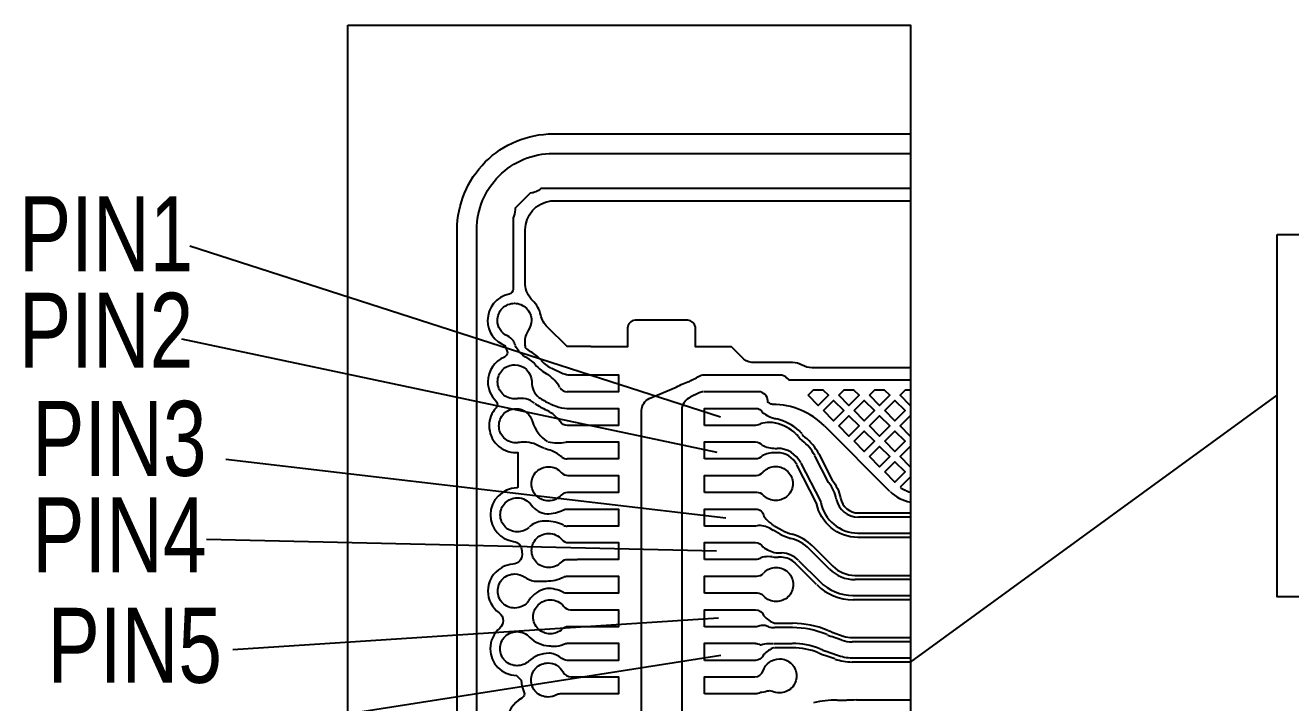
# Model space of a CAD drawing. Header units: millimetres. Extents: x 3175 to 3429, y -23 to 156.
# Drawn here: x 3227 to 3279.8, y 84.9 to 113.2 of the extents above; entities that cross this region are included whole.
import ezdxf

# ---------------------------------------------------------------- set-up
doc = ezdxf.new("R2010")
doc.units = ezdxf.units.MM
doc.header["$LTSCALE"] = 23.1
for name, color, linetype in [('gbr-dxf_layer0', 7, 'CONTINUOUS'), ('gbr-outline-dxf_layer1', 2, 'CONTINUOUS'), ('備註', 1, 'CONTINUOUS')]:
    doc.layers.add(name, color=color, linetype=linetype)
doc.styles.get("Standard").update_dxf_attribs({"font": 'SIMPLEX.SHX', "width": 0.8})

msp = doc.modelspace()

# ---------------------------------------------------------------- linework, layer by layer
at = {"layer": 'gbr-dxf_layer0'}
for p, q in [((3248.915, 98.88), (3248.929, 98.873)), ((3256.375, 97.886), (3255.672, 97.886)), ((3257.441, 97.886), (3256.375, 97.886)), ((3257.564, 97.886), (3257.441, 97.886)), ((3263.046, 93.734), (3260.325, 96.455)), ((3257.441, 93.686), (3255.308, 93.686)), ((3257.488, 93.687), (3257.441, 93.687)), ((3250, 90.886), (3249.592, 90.886)), ((3257.441, 90.198), (3257.482, 90.198)), ((3256.366, 89.486), (3255.308, 89.486)), ((3257.441, 85.286), (3255.308, 85.286))]:
    msp.add_line(p, q, dxfattribs=at)
at = {"layer": 'gbr-dxf_layer0', "color": 1}
for p, q in [((3257.077, 96.486), (3255.308, 96.486)), ((3257.077, 95.087), (3255.308, 95.087)), ((3258.269, 95.527), (3258.337, 95.527)), ((3258.342, 95.347), (3258.273, 95.347)), ((3263.9, 92.653), (3261.739, 92.653)), ((3261.744, 92.833), (3263.9, 92.833)), ((3261.724, 91.995), (3263.9, 91.995)), ((3263.9, 91.815), (3261.716, 91.815))]:
    msp.add_line(p, q, dxfattribs=at)
at = {"layer": 'gbr-dxf_layer0', "color": 2}
for p, q in [((3257.086, 92.287), (3255.308, 92.287)), ((3258.467, 91.955), (3258.178, 92.116)), ((3258.271, 92.271), (3258.548, 92.116)), ((3260.528, 90.496), (3259.698, 91.326)), ((3259.829, 91.449), (3260.659, 90.62)), ((3257.086, 90.887), (3255.308, 90.887)), ((3258.384, 91.171), (3258.525, 91.171)), ((3258.52, 90.991), (3258.391, 90.991)), ((3259.237, 90.857), (3260.121, 89.973)), ((3259.99, 89.849), (3259.106, 90.733)), ((3261.594, 90.233), (3263.9, 90.233)), ((3263.9, 90.053), (3261.601, 90.053)), ((3261.513, 89.396), (3263.89, 89.396)), ((3263.886, 89.216), (3261.52, 89.216)), ((3263.9, 89.216), (3263.89, 89.216)), ((3263.894, 89.396), (3263.9, 89.396))]:
    msp.add_line(p, q, dxfattribs=at)
at = {"layer": 'gbr-dxf_layer0', "color": 3}
for p, q in [((3257.441, 88.086), (3255.308, 88.086)), ((3258.976, 88.052), (3258.245, 88.052)), ((3260.449, 87.747), (3260.402, 87.766)), ((3260.474, 87.931), (3260.509, 87.917)), ((3261.035, 87.533), (3260.611, 87.686)), ((3260.677, 87.853), (3261.101, 87.701)), ((3261.482, 87.634), (3263.9, 87.634)), ((3258.001, 87.395), (3258.194, 87.395)), ((3258.22, 87.395), (3258.237, 87.395)), ((3258.979, 87.215), (3258.237, 87.215)), ((3258.24, 87.395), (3258.972, 87.395)), ((3263.9, 87.454), (3261.478, 87.454)), ((3257.071, 86.687), (3255.308, 86.687)), ((3260.751, 86.746), (3260.335, 86.895)), ((3260.388, 87.067), (3260.816, 86.913)), ((3263.9, 86.617), (3261.477, 86.617)), ((3261.481, 86.797), (3263.9, 86.797))]:
    msp.add_line(p, q, dxfattribs=at)
at = {"layer": 'gbr-dxf_layer0', "color": 4}
for p, q in [((3260.864, 85.029), (3261.242, 85.029)), ((3261.646, 85.035), (3263.9, 85.035))]:
    msp.add_line(p, q, dxfattribs=at)
at = {"layer": 'gbr-dxf_layer0', "linetype": 'Continuous'}
for points in [[(3245.809, 73.181), (3245.809, 104.642, -0.414216), (3248.995, 107.828), (3263.9, 107.828)], [(3263.9, 106.359), (3248.487, 106.359, -0.1755), (3248.041, 106.171), (3247.408, 105.537, -0.021764), (3247.41, 105.476, -0.125832), (3247.323, 105.135), (3247.323, 102.158, -0.355796), (3247.163, 101.962)], [(3247.833, 102.366), (3247.833, 104.635, -0.377394), (3248.902, 105.849), (3263.9, 105.849)], [(3247.16, 101.962, 0.356772), (3246.263, 100.864, 0.309707), (3246.978, 99.82, 0.019562), (3247.054, 99.639)], [(3250.571, 99.769), (3249.579, 99.769), (3248.76, 100.588, -0.136311), (3248.483, 101.077, 0.15916), (3248.146, 101.686, -0.197945), (3247.833, 102.366)], [(3246.672, 100.864, -0.414223), (3247.383, 101.576, -0.414223), (3248.094, 100.864, -0.157266), (3247.96, 100.449, 0.140909), (3247.814, 99.942)], [(3247.424, 99.811, -0.02595), (3247.343, 100.013, 0.085066), (3247.092, 100.215, -0.295725), (3246.672, 100.864)], [(3259.792, 98.892, -0.126413), (3259.385, 98.996, 0.119088), (3258.986, 99.105), (3257.399, 99.105, -0.152112), (3256.952, 99.244), (3256.438, 99.758), (3254.932, 99.758), (3254.932, 100.579, 0.311193), (3254.622, 100.879), (3252.414, 100.879, 0.33668), (3252.097, 100.546), (3252.097, 99.758), (3250.571, 99.758)], [(3247.91, 99.296, -0.093411), (3247.587, 99.557, -0.036886), (3247.573, 99.574, -0.060094), (3247.43, 99.8)], [(3247.814, 99.937, 0.053699), (3247.837, 99.734, 0.086802), (3248.059, 99.562)], [(3247.055, 99.639, 0.005103), (3247.067, 99.613, -0.114212), (3247.088, 99.523, -0.302931), (3246.962, 99.336, 0.302717), (3246.274, 98.302, 0.201282), (3246.609, 97.504, -0.201363), (3246.67, 97.359, -0.186481), (3246.617, 97.222, 0.185729), (3246.328, 96.472, 0.414221), (3247.448, 95.352, 0.016528), (3247.521, 95.355), (3247.521, 93.911), (3247.484, 93.875, 0.409706), (3246.382, 92.755, 0.373207), (3247.343, 91.646, -0.367973), (3247.692, 91.251, 0.023526), (3247.699, 91.147, -0.027584), (3247.701, 91.102, -0.395521), (3247.321, 90.696, 0.099589), (3246.895, 90.581, -0.022342), (3246.839, 90.551, 0.269012), (3246.275, 89.579, 0.241506), (3246.742, 88.67, -0.241817), (3246.911, 88.339, -0.220143), (3246.768, 88.029, 0.220548), (3246.372, 87.175, 0.407829), (3247.467, 86.055), (3247.666, 85.855, 0.109943), (3247.778, 85.382, -0.112871), (3247.798, 85.294, -0.280202), (3247.689, 85.114, 0.278821), (3247.089, 84.122, 0.321401)], [(3246.682, 98.302, -0.414223), (3247.393, 99.013, -0.405399), (3248.104, 98.324, -0.045852), (3248.106, 98.296)], [(3248.939, 98.868), (3249.405, 98.645, 0.032813), (3249.614, 98.597), (3249.943, 98.597)], [(3247.504, 97.6, -0.039378), (3247.393, 97.591, -0.414223), (3246.682, 98.302)], [(3251.968, 63.235), (3252.235, 63.496, -0.123009), (3252.482, 63.737), (3252.629, 63.881, 0.201987), (3252.689, 64.024), (3252.689, 97.108, -0.28875), (3253.006, 97.611), (3254.134, 98.085, -0.043836), (3254.683, 98.322, -0.004369), (3255.15, 98.566, -0.104015), (3255.189, 98.577, -0.085089), (3255.308, 98.597)], [(3255.308, 98.597), (3256.375, 98.597), (3257.441, 98.597), (3258.467, 98.597, -0.206185), (3258.725, 98.486), (3258.829, 98.381), (3263.9, 98.381)], [(3255.263, 97.886, 0.116366), (3255.093, 97.846), (3254.718, 97.657, 0.22571), (3254.363, 97.2), (3254.363, 63.643, 0.21739), (3254.432, 63.492), (3254.896, 63.089), (3254.932, 63.089)], [(3255.663, 97.886), (3255.308, 97.886, -0.020221), (3255.28, 97.887)], [(3260.319, 96.461, 0.198195), (3258.152, 97.362, -0.175049), (3258.022, 97.41, -0.335732), (3257.949, 97.506, 0.414236), (3257.569, 97.886)], [(3246.736, 96.472, -0.414223), (3247.447, 97.183, -0.347521), (3248.139, 96.636, 0.173376), (3248.751, 95.811)], [(3248.218, 97.406, -0.011285), (3248.05, 97.519, 0.119663), (3247.661, 97.614)], [(3248.876, 97.389, 0.015822), (3249.119, 97.285, 0.070898), (3249.588, 97.197)], [(3249.943, 96.486), (3249.587, 96.486, -0.249814), (3249.292, 96.643, 0.106422), (3248.754, 97.108)], [(3247.776, 95.784, 0.036696), (3247.553, 95.767, -0.040807), (3247.529, 95.765, -0.028847), (3247.447, 95.76, -0.414223), (3246.736, 96.472)], [(3248.628, 95.53, -0.032302), (3248.198, 95.726, 0.069218), (3247.781, 95.784)], [(3249.525, 95.792, -0.044621), (3249.588, 95.798), (3249.943, 95.798)], [(3249.359, 95.169, 0.072728), (3248.943, 95.426, -0.021588), (3248.642, 95.524)], [(3248.092, 94.05, -0.414223), (3248.803, 94.762, -0.221134), (3249.347, 94.509, 0.193738), (3249.608, 94.398), (3249.943, 94.398)], [(3256.375, 94.398), (3257.466, 94.398, 0.212144), (3257.746, 94.528, -0.059478), (3257.763, 94.544, -0.208555), (3258.284, 94.772, -0.414223), (3258.996, 94.06, -0.414223), (3258.284, 93.349, -0.202346), (3257.775, 93.564)], [(3249.952, 94.398), (3251.721, 94.398), (3251.721, 93.687), (3249.594, 93.687, 0.19836), (3249.328, 93.571, -0.21066), (3248.803, 93.339, -0.414223), (3248.092, 94.05)], [(3246.792, 92.755, -0.414223), (3247.503, 93.466, -0.246805), (3248.089, 93.158, 0.211598), (3248.733, 92.795, 0.114422), (3249.428, 92.96, -0.117009), (3249.588, 92.998), (3249.943, 92.998)], [(3263.472, 93.903, 0.099485), (3263.9, 93.704)], [(3247.983, 92.23, -0.187305), (3247.503, 92.044, -0.414223), (3246.792, 92.755)], [(3248.718, 92.49), (3248.536, 92.49, 0.167805), (3247.995, 92.24)], [(3248.1, 91.27, -0.414223), (3248.811, 91.981, -0.222273), (3249.357, 91.726, 0.214443), (3249.641, 91.598)], [(3249.59, 90.886, 0.187976), (3249.333, 90.786, -0.208822), (3248.811, 90.558, -0.414223), (3248.1, 91.27)], [(3246.684, 89.579, -0.414223), (3247.395, 90.29, -0.15806), (3247.812, 90.155, 0.089365), (3248.203, 89.995), (3248.716, 89.995, 0.114938), (3249.431, 90.161)], [(3257.786, 90.337, -0.206822), (3258.304, 90.561, -0.414223), (3259.015, 89.849, -0.414223), (3258.304, 89.138, -0.205257), (3257.789, 89.359)], [(3249.437, 90.164, -0.109867), (3249.588, 90.198), (3249.943, 90.198)], [(3247.981, 89.175, -0.246825), (3247.395, 88.868, -0.414223), (3246.684, 89.579)], [(3249.587, 89.486, -0.12133), (3249.422, 89.527, 0.111147), (3248.731, 89.69, 0.195977), (3247.987, 89.184)], [(3248.164, 88.501, -0.414223), (3248.876, 89.212, -0.232214), (3249.438, 88.936, 0.218839), (3249.724, 88.798), (3249.984, 88.798)], [(3257.782, 89.365, 0.200449), (3257.516, 89.486), (3256.374, 89.486)], [(3249.992, 88.798), (3251.721, 88.798), (3251.721, 88.086), (3249.614, 88.086, 0.169426), (3249.38, 87.999, -0.199554), (3248.876, 87.79, -0.414223), (3248.164, 88.501)], [(3246.781, 87.175, -0.414223), (3247.492, 87.886, -0.215446), (3248.025, 87.645, 0.176305), (3248.822, 87.291, -0.010722), (3248.882, 87.288)], [(3247.963, 86.642, -0.183018), (3247.492, 86.464, -0.414223), (3246.781, 87.175)], [(3248.888, 87.287, -0.013837), (3248.965, 87.28, 0.013245), (3249.019, 87.278)], [(3249.024, 87.278, 0.103987), (3249.439, 87.365, -0.108277), (3249.588, 87.398), (3249.943, 87.398)], [(3248.075, 85.868, -0.414223), (3248.786, 86.58, -0.27049), (3249.405, 86.218, -0.052141), (3249.417, 86.201, 0.278688), (3249.753, 85.998)], [(3249.588, 86.687, -0.173302), (3249.362, 86.767, 0.132374), (3248.871, 86.982)], [(3257.086, 85.998), (3257.416, 85.998, 0.30695), (3257.761, 86.247, -0.330494), (3258.442, 86.752, -0.414223), (3259.153, 86.041, -0.414223), (3258.442, 85.33, -0.106603), (3258.149, 85.393, 0.07637), (3258.035, 85.413)], [(3249.943, 85.286), (3249.291, 85.286, 0.103539), (3249.139, 85.251, -0.1308), (3248.786, 85.157, -0.414223), (3248.075, 85.868)], [(3257.922, 85.397, -0.043654), (3257.636, 85.345, -0.146037), (3257.441, 85.286)]]:
    msp.add_lwpolyline(points, format="xyb", dxfattribs=at)
for points in [[(3263.9, 98.892), (3259.793, 98.892)], [(3249.952, 98.597), (3251.721, 98.597), (3251.721, 97.886), (3249.588, 97.886)], [(3263.9, 97.326), (3263.892, 97.318), (3263.468, 97.741), (3263.702, 97.975), (3263.9, 97.975)], [(3249.588, 97.197), (3251.721, 97.197), (3251.721, 96.486), (3249.958, 96.486)], [(3263.9, 96.047), (3263.892, 96.039), (3263.468, 96.463), (3263.892, 96.887), (3263.9, 96.878)], [(3249.952, 95.798), (3251.721, 95.798), (3251.721, 95.086), (3249.587, 95.086)], [(3263.9, 94.768), (3263.892, 94.76), (3263.468, 95.184), (3263.892, 95.608), (3263.9, 95.6)], [(3255.308, 93.686), (3255.308, 94.398), (3256.363, 94.398)], [(3263.9, 94.321), (3263.892, 94.329), (3263.469, 93.906)], [(3249.952, 92.998), (3251.721, 92.998), (3251.721, 92.287), (3249.588, 92.287)], [(3249.644, 91.598), (3251.721, 91.598), (3251.721, 90.887), (3250.015, 90.887)], [(3249.952, 90.198), (3251.721, 90.198), (3251.721, 89.486), (3249.587, 89.486)], [(3255.308, 89.486), (3255.308, 90.198), (3257.441, 90.198)], [(3249.952, 87.398), (3251.721, 87.398), (3251.721, 86.686), (3249.588, 86.686)], [(3249.755, 85.998), (3251.721, 85.998), (3251.721, 85.286), (3249.958, 85.286)], [(3255.308, 85.286), (3255.308, 85.998), (3257.077, 85.998)]]:
    msp.add_lwpolyline(points, dxfattribs=at)
for points in [[(3259.632, 97.743), (3259.864, 97.975), (3260.247, 97.975), (3260.48, 97.742), (3260.056, 97.319)], [(3260.911, 97.742), (3261.144, 97.975), (3261.526, 97.975), (3261.759, 97.742), (3261.335, 97.318)], [(3262.19, 97.742), (3262.423, 97.975), (3262.803, 97.975), (3263.037, 97.741), (3262.614, 97.318)], [(3260.272, 97.103), (3260.695, 97.526), (3261.119, 97.102), (3260.696, 96.679)], [(3261.55, 97.102), (3261.974, 97.526), (3262.398, 97.102), (3261.974, 96.678)], [(3262.829, 97.102), (3263.253, 97.526), (3263.676, 97.102), (3263.253, 96.679)], [(3260.911, 96.463), (3261.335, 96.887), (3261.759, 96.463), (3261.335, 96.039)], [(3262.19, 96.463), (3262.614, 96.887), (3263.037, 96.463), (3262.613, 96.039)], [(3261.551, 95.824), (3261.974, 96.247), (3262.398, 95.824), (3261.974, 95.4)], [(3262.829, 95.824), (3263.253, 96.248), (3263.677, 95.824), (3263.253, 95.4)], [(3262.19, 95.185), (3262.613, 95.608), (3263.037, 95.184), (3262.614, 94.761)], [(3262.829, 94.545), (3263.253, 94.969), (3263.677, 94.545), (3263.253, 94.121)]]:
    msp.add_lwpolyline(points, close=True, dxfattribs=at)
at = {"layer": 'gbr-dxf_layer0', "color": 1, "linetype": 'Continuous'}
for points in [[(3255.308, 96.486), (3255.308, 97.197), (3257.441, 97.197)], [(3255.308, 95.087), (3255.308, 95.798), (3257.441, 95.798)]]:
    msp.add_lwpolyline(points, dxfattribs=at)
for points in [[(3257.441, 97.197, -0.271672), (3257.752, 97.015, 0.098911), (3258.232, 96.78, -0.009712), (3258.315, 96.761)], [(3258.012, 96.61, 0.064747), (3257.663, 96.563, -0.170215), (3257.441, 96.486), (3257.086, 96.486)], [(3257.441, 95.798, -0.228458), (3257.719, 95.664, 0.115999), (3258.254, 95.527)], [(3258.268, 95.347), (3258.239, 95.347, 0.11307), (3257.717, 95.217, -0.22533), (3257.441, 95.086), (3257.086, 95.086)], [(3260.807, 93.419, 0.120837), (3260.496, 94.092, -0.064463), (3260.484, 94.111), (3259.915, 95.223)], [(3260.078, 95.301), (3260.643, 94.196, -0.118167), (3260.982, 93.462)], [(3261.71, 91.816, -0.358225), (3259.988, 93.241), (3259.17, 94.841)], [(3259.334, 94.916), (3260.148, 93.324, -0.103834), (3260.162, 93.289, 0.361046), (3261.713, 91.996)]]:
    msp.add_lwpolyline(points, format="xyb", dxfattribs=at)
at = {"layer": 'gbr-dxf_layer0', "color": 2, "linetype": 'Continuous'}
for points in [[(3255.308, 92.287), (3255.308, 92.998), (3257.086, 92.998), (3257.441, 92.998, -0.367465), (3257.792, 92.7, 0.067391), (3258.007, 92.452, -0.015641), (3258.088, 92.393)], [(3258.12, 92.151, 0.118816), (3257.57, 92.311, -0.092632), (3257.441, 92.287), (3257.086, 92.287)], [(3255.308, 90.887), (3255.308, 91.598), (3257.086, 91.598), (3257.441, 91.598, -0.271102), (3257.751, 91.416, 0.112912), (3258.296, 91.173)], [(3258.153, 90.999, -0.023225), (3258.068, 91.009), (3257.954, 91.014, 0.054704), (3257.666, 90.967, -0.173014), (3257.441, 90.887), (3257.086, 90.887)]]:
    msp.add_lwpolyline(points, format="xyb", dxfattribs=at)
at = {"layer": 'gbr-dxf_layer0', "color": 3, "linetype": 'Continuous'}
for points in [[(3255.308, 88.086), (3255.308, 88.797), (3257.077, 88.797)], [(3255.308, 86.687), (3255.308, 87.398), (3257.441, 87.398)]]:
    msp.add_lwpolyline(points, dxfattribs=at)
for points in [[(3257.086, 88.798), (3257.441, 88.798, -0.324488), (3257.779, 88.552, 0.114945), (3258.238, 88.232), (3258.981, 88.232)], [(3257.743, 88.141, 0.02537), (3257.619, 88.134, -0.131445), (3257.441, 88.086)], [(3257.983, 88.089, -0.032185), (3257.848, 88.136, 0.020605), (3257.747, 88.14)], [(3258.21, 87.215, 0.119042), (3257.778, 86.928, -0.321742), (3257.441, 86.686), (3257.086, 86.686)], [(3257.441, 87.397, -0.143945), (3257.634, 87.341, 0.008153), (3257.668, 87.336, -0.085592), (3257.994, 87.395)]]:
    msp.add_lwpolyline(points, format="xyb", dxfattribs=at)
at = {"layer": 'gbr-dxf_layer0'}
for centre, radius, start, end in [((3247.39, 98.306), 1.118, 39.9917, 61.9339), ((3247.39, 98.306), 1.422, 39.6716, 61.6578), ((3249.472, 100.039), 1.591, 219.8581, 244.3422), ((3249.472, 100.039), 1.287, 220.1282, 243.8812), ((3248.954, 98.293), 0.848, 180.3425, 228.6085), ((3247.854, 97.255), 1.639, 29.6245, 55.3041), ((3249.588, 98.241), 0.356, 211.5944, 269.9836), ((3247.661, 96.766), 0.848, 90.3528, 99.8423), ((3250.654, 101.188), 4.499, 237.4069, 244.6476), ((3250.654, 101.188), 4.194, 237.4723, 244.6637), ((3249.177, 97.447), 1.691, 256.1126, 269.8205), ((3249.177, 97.447), 1.691, 270.0058, 281.5915), ((3249.588, 95.442), 0.356, 231.4003, 269.9839), ((3257.495, 93.306), 0.38, 43.8057, 89.9985), ((3264.18, 94.869), 1.605, 225.3215, 259.9523), ((3248.724, 90.908), 1.582, 63.5279, 89.9969), ((3249.588, 92.642), 0.356, 245.7961, 269.9838), ((3257.49, 90.578), 0.38, 269.9936, 318.1775), ((3248.831, 85.709), 1.275, 90.0006, 132.4697), ((3248.829, 85.709), 1.275, 88.8979, 89.5142), ((3258.028, 85.032), 0.38, 90.0024, 105.5945)]:
    msp.add_arc(centre, radius, start, end, dxfattribs=at)
at = {"layer": 'gbr-dxf_layer0', "color": 1}
for centre, radius, start, end in [((3258.016, 95.246), 1.364, 78.8322, 89.9925), ((3257.773, 94.592), 2.236, 48.6344, 75.676), ((3257.773, 94.592), 2.056, 48.7689, 75.7062), ((3258.785, 95.744), 0.522, 33.0061, 48.5039), ((3258.785, 95.744), 0.702, 33.7689, 48.0506), ((3259.812, 96.409), 0.521, 212.8763, 232.853), ((3259.812, 96.409), 0.701, 213.6354, 232.4252), ((3258.29, 94.391), 1.826, 27.2584, 53.0079), ((3258.29, 94.391), 2.006, 27.1072, 52.8564), ((3258.343, 94.418), 1.109, 27.1088, 89.9994), ((3258.343, 94.418), 0.929, 27.6066, 89.6645), ((3261.738, 93.601), 0.768, 191.0432, 270.0025), ((3261.738, 93.601), 0.948, 191.5662, 269.6617)]:
    msp.add_arc(centre, radius, start, end, dxfattribs=at)
at = {"layer": 'gbr-dxf_layer0', "color": 2}
for centre, radius, start, end in [((3258.976, 93.527), 1.44, 232.1358, 237.7728), ((3258.975, 93.528), 1.62, 238.2004, 240.3741), ((3258.975, 93.527), 1.44, 238.2756, 240.5447), ((3259.396, 93.61), 1.898, 240.9729, 255.2615), ((3259.396, 93.61), 1.718, 240.7127, 255.4035), ((3258.483, 90.111), 1.898, 44.9751, 75.1999), ((3258.483, 90.111), 1.718, 45.1386, 75.3517), ((3258.384, 94.108), 3.118, 265.8304, 268.1747), ((3258.388, 94.108), 3.118, 268.1803, 269.9322), ((3258.387, 94.108), 2.938, 268.3717, 269.8098), ((3258.483, 90.111), 0.88, 45.296, 87.5794), ((3258.483, 90.111), 1.06, 44.9832, 87.3296), ((3261.594, 91.556), 1.503, 225.0222, 269.9941), ((3261.594, 91.556), 1.323, 225.2395, 269.6996), ((3261.513, 91.363), 2.147, 224.9656, 269.9767), ((3261.513, 91.363), 1.967, 225.1089, 269.7757)]:
    msp.add_arc(centre, radius, start, end, dxfattribs=at)
at = {"layer": 'gbr-dxf_layer0', "color": 3}
for centre, radius, start, end in [((3258.98, 84.373), 3.859, 67.5164, 89.9229), ((3258.24, 88.977), 0.925, 254.1891, 268.4423), ((3258.234, 88.977), 0.925, 269.0883, 270.2248), ((3258.98, 84.373), 3.679, 67.5932, 89.9881), ((3262.463, 92.825), 5.463, 248.4618, 250.1322), ((3262.463, 92.825), 5.283, 248.3762, 250.1833), ((3261.481, 88.746), 1.112, 250.2848, 269.8683), ((3258.978, 84.373), 3.022, 67.6506, 89.965), ((3258.978, 84.373), 2.842, 67.6318, 89.8248), ((3262.471, 92.823), 6.121, 247.5993, 248.3017), ((3262.488, 92.816), 6.121, 248.1697, 249.8562), ((3261.481, 88.746), 1.292, 250.0499, 269.6691), ((3262.47, 92.823), 6.301, 247.6148, 248.2631), ((3262.489, 92.816), 6.301, 248.1231, 249.9299), ((3261.481, 88.746), 2.129, 250.0868, 269.7774), ((3261.481, 88.746), 1.949, 250.2272, 269.897)]:
    msp.add_arc(centre, radius, start, end, dxfattribs=at)
at = {"layer": 'gbr-dxf_layer0', "color": 4}
for centre, radius, start, end in [((3260.855, 80.254), 4.775, 90.0499, 102.0737), ((3261.645, 71.869), 13.166, 90.0182, 91.75)]:
    msp.add_arc(centre, radius, start, end, dxfattribs=at)
at = {"layer": 'gbr-outline-dxf_layer1', "linetype": 'Continuous'}
msp.add_lwpolyline([(3263.9, 54.242), (3248.995, 54.242, -0.414215), (3244.995, 58.242), (3244.995, 104.642, -0.414215), (3248.995, 108.642), (3263.9, 108.642)], format="xyb", dxfattribs=at)
at = {"layer": '備註', "color": 1, "linetype": 'Continuous'}
for p, q in [((3255.974, 96.834), (3233.841, 103.964)), ((3233.49, 100.098), (3255.83, 95.369)), ((3263.9, 86.617), (3279.195, 97.749)), ((3256.197, 92.615), (3235.347, 95.07)), ((3234.537, 91.739), (3255.811, 91.253)), ((3255.893, 88.447), (3235.631, 87.128)), ((3235.426, 83.682), (3255.995, 86.908))]:
    msp.add_line(p, q, dxfattribs=at)
for points in [[(3240.426, 113.169), (3263.9, 113.169), (3263.9, 52.725), (3240.426, 52.725)], [(3279.195, 104.443), (3285.063, 104.443), (3285.063, 89.332), (3279.195, 89.332)]]:
    msp.add_lwpolyline(points, close=True, dxfattribs=at)

# ---------------------------------------------------------------- texts
at = {"layer": '備註', "lineweight": 0, "char_height": 3.1275, "width": 13.00714, "attachment_point": 3}
for s, insert in [('{\\fPMingLiU|b0|i0|c0|p18;PIN1}', (3233.986, 106.04)), ('{\\fPMingLiU|b0|i0|c0|p18;PIN2}', (3233.986, 102.016)), ('{\\fPMingLiU|b0|i0|c0|p18;PIN3}', (3234.537, 97.508)), ('{\\fPMingLiU|b0|i0|c0|p18;PIN4}', (3234.537, 93.484)), ('{\\fPMingLiU|b0|i0|c0|p18;PIN5}', (3235.182, 88.879))]:
    msp.add_mtext(s, dxfattribs=dict(at, insert=insert))

doc.saveas('drawing.dxf')
